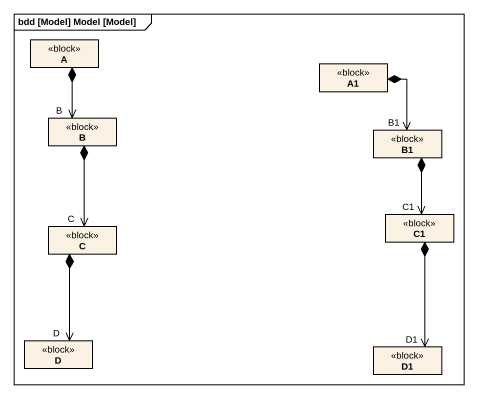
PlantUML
@startuml
mainframe bdd [Model] Model [Model]
hide circle
hide empty members
class A <<block>>
class A1 <<block>>
class B <<block>>
class B1 <<block>>
class C <<block>>
class C1 <<block>>
class D <<block>>
class D1 <<block>>
A *--> "B" B
A1 *--> "B1" B1
B *--> "C" C
B1 *--> "C1" C1
C *--> "D" D
C1 *--> "D1" D1
@enduml
